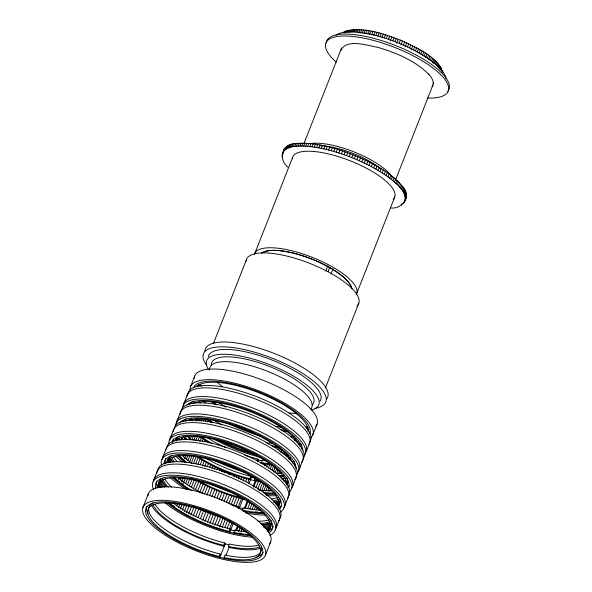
<?xml version="1.0" encoding="UTF-8"?>
<svg xmlns="http://www.w3.org/2000/svg" width="592" height="592" viewBox="0 0 592 592"><rect width="100%" height="100%" fill="white"/><g stroke="black" fill="none" stroke-linecap="round" stroke-linejoin="round"><path stroke-width="0.89" d="M172.716 442.283L172.842 440.537M287.83 167.129C277.626 159.085 282.554 143.086 295.941 143.523C316.417 141.851 336.567 148.414 355.415 155.74C372.99 163.496 391.541 172.22 403.559 187.782C411.418 196.751 401.82 209.361 391.023 207.955M283.235 153.136L283.931 149.628M404.98 200.866C406.6 191.608 397.498 184.859 391.386 179.443C378.688 169.571 364.102 162.393 349.154 156.614C334.547 151.175 319.303 146.846 303.659 146.091C296.444 146.157 286.143 145.713 282.451 153.335M340.859 50.557C346.031 38.051 367.839 45.71 377.659 47.293C396.24 52.799 415.125 60.569 428.978 74.533M156.71 481.222L156.369 483.79L157.346 487.69M142.916 507.588L148.237 494.068M153.75 480.075L157.176 471.387M162.497 457.875L165.915 449.187M170.096 438.576L173.523 429.888M176.941 421.201L180.36 412.513M183.786 403.833L187.205 395.145M190.572 386.576L194.761 375.95M282.229 154.194L284.375 148.851M282.103 155.097L283.25 152.196M283.783 151.019L284.922 148.126M282.095 156.029L282.665 154.586M284.434 150.338L285.573 147.438M282.192 157.006L282.761 155.555M285.189 149.702L286.328 146.801M286.047 149.11L287.194 146.217M287.009 148.57L288.149 145.676M288.075 148.081L289.214 145.188M289.229 147.645L290.369 144.751M290.487 147.26L291.627 144.367M213.416 343.552L246.494 259.562M158.286 485.322L159.84 481.37M167.336 462.33L168.89 458.386M291.834 146.927L292.973 144.026M158.471 487.157L161.268 480.053L166.33 486.846M168.15 462.589L170.015 457.853L173.005 462.3M176.682 440.922L177.622 438.554L178.222 439.627M293.269 146.646L294.409 143.745M159.381 487.445L161.868 481.133M169.06 462.877L170.614 458.933M160.395 487.756L162.571 482.228M170.378 462.404L171.317 460.036M294.794 146.416L295.941 143.523M161.808 487.305L163.37 483.353M296.407 146.246L297.547 143.345M254.641 253.827L292.663 157.302M163.325 486.868L164.258 484.5M298.102 146.12L299.249 143.227M164.628 487.246L165.249 485.662M299.878 146.061L301.025 143.16M344.618 32.908L345.254 31.295C364.561 26.248 384.608 34.21 402.53 40.974C417.382 48.433 436.341 55.67 442.897 72.224M345.587 32.538L346.216 30.932M301.735 146.046L302.875 143.153M346.631 32.22L347.267 30.614M347.756 31.938L348.385 30.333M303.955 143.523L341.599 47.952M303.659 146.091L304.799 143.197M348.636 32.508L349.583 30.096M188.848 438.272L189.78 435.904M195.693 420.897L196.625 418.529M349.909 32.323L350.856 29.911M183.357 456.861L183.979 455.285M190.202 439.486L191.445 436.334M197.661 420.535L198.29 418.958M305.657 146.187L306.797 143.294M351.248 32.175L352.203 29.763M184.482 458.874L185.725 455.722M191.949 439.923L193.503 435.978M199.408 420.971L200.348 418.603M352.662 32.079L353.616 29.667M307.722 146.342L308.861 143.442M354.142 32.02L355.096 29.607M178.392 479.409L179.013 477.833M186.31 459.318L187.864 455.374M193.776 440.367L195.641 435.631M201.236 421.415L202.175 419.047M309.845 146.55L310.985 143.649M355.688 32.012L356.636 29.6M180.301 479.86L181.233 477.492M187.908 460.554L189.773 455.818M195.678 440.811L197.55 436.075M203.456 421.075L204.388 418.699M312.028 146.809L313.175 143.908M357.294 32.049L358.241 29.637M181.663 481.888L183.217 477.936M189.581 461.797L192.067 455.477M197.98 440.47L199.534 436.526L208.946 442.661M205.446 421.519L206.379 419.151L211.196 422.444M358.641 32.937L359.906 29.718M314.271 147.119L315.41 144.226M360.358 33.063L361.623 29.844M183.409 483.124L185.281 478.388M191.327 463.033L194.124 455.921M199.726 441.706L201.28 437.762M207.503 421.97L208.125 420.387M316.565 147.482L317.704 144.589M362.134 33.233L363.399 30.014M176.793 505.768L177.726 503.4M185.54 483.568L187.405 478.832M193.458 463.477L196.255 456.365C215.754 468.938 237.799 477.663 260.621 481.829L257.823 488.94M202.168 441.366L203.1 438.998M318.91 147.904L320.05 145.01M363.954 33.448L365.22 30.236M178.37 507.788L179.924 503.836M187.427 484.796L189.914 478.484M195.649 463.913L198.142 457.601M204.358 441.802L204.987 440.226M365.819 33.714L367.092 30.495M321.293 148.37L322.433 145.477M180.323 509.009L182.188 504.273M189.373 486.025L192.178 478.913M197.913 464.35L200.089 458.822M367.728 34.018L369.001 30.799M323.713 148.888L324.853 145.995M182.329 510.223L184.512 504.695M191.386 487.238L194.183 480.127M200.237 464.772L202.101 460.036M369.682 34.366L370.947 31.147M326.17 149.458L327.317 146.564M371.672 34.758L372.938 31.539M184.401 511.429L186.887 505.109M193.147 489.229L196.566 480.541L195.19 479.742M202.301 465.978L204.166 461.235M373.693 35.187L374.958 31.968M328.664 150.079L329.803 147.179M186.524 512.613L189.322 505.509M195.575 489.628L198.69 481.733L196.566 480.541M204.736 466.378L206.29 462.426M375.735 35.661L377.008 32.442M331.18 150.738L332.319 147.845M188.693 513.789L191.49 506.685M197.75 490.805L200.858 482.902L198.69 481.733M207.222 466.762L208.465 463.603M377.814 36.179L379.08 32.96M333.718 151.448L334.857 148.555M190.913 514.944L194.021 507.048M199.652 492.751L203.078 484.064L200.858 482.902M209.746 467.125L210.678 464.757M379.909 36.726L381.174 33.515M336.271 152.211L337.41 149.31M193.17 516.083L196.596 507.396M202.227 493.099L205.335 485.196L203.078 484.064M212.01 468.265L212.942 465.897M382.025 37.318L383.29 34.107M338.839 153.01L339.978 150.109M384.156 37.955L385.422 34.736M195.782 516.409L198.89 508.513M204.529 494.209L207.637 486.313L205.335 485.196M214.304 469.382L215.244 467.014M386.295 38.621L387.56 35.402M198.113 517.504L201.228 509.601L199.667 508.876M206.86 495.304L209.968 487.408L207.637 486.313M216.953 469.685L217.575 468.102M341.414 153.846L342.561 150.953M388.441 39.316L389.706 36.105M200.481 518.57L203.589 510.674L201.228 509.601M209.531 495.578L212.336 488.474L209.968 487.408M219.314 470.751L219.935 469.167M343.996 154.734L345.136 151.833M390.276 40.855L391.86 36.837M202.553 520.398L205.979 511.71L203.589 510.674M211.921 496.621L214.718 489.51L212.336 488.474M221.704 471.787L222.326 470.211M346.579 155.652L347.719 152.758M392.74 40.818L394.013 37.607M204.965 521.411L208.391 512.724L205.979 511.71M214.334 497.628L217.131 490.524L214.718 489.51M224.116 472.801L224.738 471.217M349.154 156.614L350.294 153.713M394.886 41.625L396.159 38.406M207.392 522.388L210.819 513.701L208.391 512.724M217.072 497.82L219.558 491.501L217.131 490.524M351.722 157.605L352.862 154.712M396.714 43.253L398.298 39.235M209.834 523.335L213.261 514.648L223.073 518.081L219.654 526.769M219.203 499.559L222 492.448L234.262 496.644L245.436 499.618M228.986 474.725L229.607 473.149M399.156 43.312L400.421 40.093M354.275 158.634L355.415 155.74M400.947 44.999L402.53 40.974M212.291 524.246L215.71 515.558M221.652 500.469L224.457 493.365M356.806 159.699L357.945 156.806M403.359 45.103L404.625 41.884M214.741 525.126L218.167 516.439M224.109 501.35L226.914 494.239M233.892 476.516L234.513 474.939M359.314 160.787L360.454 157.894M405.113 46.842L406.697 42.824M217.508 525.178L220.624 517.275M226.566 502.186L229.363 495.082M236.349 477.359L236.97 475.776M361.801 161.912L362.94 159.019M407.466 46.997L408.739 43.778M228.704 503.777L231.82 495.881M238.487 478.95L239.42 476.575M409.479 47.974L410.752 44.755M364.25 163.059L365.39 160.166M222.096 527.524L225.204 519.628M231.154 504.539L234.262 496.644M240.937 479.705L241.869 477.337M411.144 49.772L412.728 45.747M366.663 164.228L367.81 161.335M224.842 527.457L227.639 520.346M233.27 506.049L236.696 497.361M243.053 481.215L244.296 478.055M325.822 270.958L327.857 265.801M413.401 49.98L414.674 46.761M369.038 165.427L370.185 162.534M328.042 271.639L329.729 267.355M227.254 528.131L230.051 521.027M235.69 506.722L239.109 498.035M245.473 481.895L246.716 478.736M415.303 51.008L416.576 47.789M371.369 166.641L372.516 163.747M417.16 52.052L418.433 48.833M229.652 528.767L232.138 522.447M238.08 507.359L241.506 498.671M247.863 482.524L249.106 479.365M228.534 544.677L225.16 543.878L219.839 557.398L219.181 556.421L220.128 554.001L218.929 553.705A60.243 19.314 21.5 0 1 163.769 528.575A60.243 19.314 21.5 0 1 151.478 503.814M224.59 542.923L225.249 543.9L224.301 546.312L223.643 545.336L224.59 542.923L223.295 542.605A60.243 19.314 21.5 0 1 155.015 504.325M251.556 535.73A62.545 20.054 21.5 0 1 235.401 533.592L229.814 532.319L229.156 531.342L230.103 528.93L228.808 528.612A60.243 19.314 21.5 0 1 172.857 502.882M238.213 508.336L238.85 506.73L237.555 506.412A60.243 19.314 21.5 0 1 230.584 504.458M250.534 479.72L249.876 478.743L250.823 476.331L249.535 476.005A60.243 19.314 21.5 0 1 204.913 457.771M257.032 460.561L257.668 458.955L256.373 458.637A60.243 19.314 21.5 0 1 244.681 455.174M331.017 274.037L333.052 268.879M233.255 523.587L229.814 532.319L228.386 531.964A62.545 20.054 21.5 0 1 167.181 502.793M242.794 508.484L239.508 507.707L242.927 499.019L242.269 498.042L240.981 497.724A60.243 19.314 21.5 0 1 197.691 480.26M248.98 483.671L251.482 477.307L250.823 476.331M257.69 461.545L258.327 459.932L257.668 458.955M373.656 167.876L374.795 164.983M418.973 53.102L420.239 49.883M420.734 54.168L422 50.949M375.883 169.127L377.023 166.226M260.399 548.273A62.537 20.054 21.5 0 1 229.888 547.585L229.015 547.393L228.349 546.416L229.304 544.004L230.059 544.166A60.243 19.314 21.5 0 0 258.297 545.188M234.528 533.399L233.862 532.423L234.817 530.01L235.572 530.173A60.243 19.314 21.5 0 0 246.057 531.845M264.52 513.59A62.545 20.054 21.5 0 1 244.148 511.392L243.268 511.199L242.609 510.223L243.556 507.81L244.311 507.973A60.243 19.314 21.5 0 0 260.473 510.067M253.065 486.328L255.248 480.8L254.582 479.823L255.219 478.21M270.226 469.056L271.78 465.105L262.086 463.425L261.427 462.448L262.382 460.036L263.129 460.199A60.243 19.314 21.5 0 0 265.32 460.628M268.59 444.274L269.219 442.661L269.974 442.823A60.243 19.314 21.5 0 0 272.165 443.253M224.723 558.515L224.057 557.538L225.012 555.126L225.685 555.266A60.243 19.314 21.5 0 0 261.338 546.423M422.444 55.234L423.709 52.022M235.475 530.987L237.34 526.251M244.533 508.003L247.33 500.891M225.981 555.311L229.097 547.415M378.059 170.392L379.198 167.492M236.667 530.388L238.221 526.436M245.406 508.188L248.211 501.084M253.635 487.305L256.121 480.985M424.094 56.314L425.359 53.095M380.168 171.665L381.307 168.772M238.62 531.623L240.174 527.672M247.678 508.632L250.164 502.319M255.907 487.756L258.393 481.437M264.617 465.645L265.238 464.061M425.685 57.394L426.95 54.175M427.217 58.482L428.482 55.263M241.159 531.231L242.091 528.863M249.905 509.031L251.77 504.295M266.533 466.829L267.466 464.461M382.217 172.953L383.357 170.052M428.682 59.563L429.947 56.344M243.342 531.579L243.963 530.003M252.088 509.379L253.642 505.435M259.688 490.08L262.493 482.968M268.398 467.969L269.649 464.809M384.201 174.24L385.34 171.347M430.081 60.643L431.346 57.424M254.22 509.675L255.463 506.523M261.827 490.376L264.313 484.056M277.996 449.313L278.625 447.73L280.009 447.9M386.11 175.543L387.249 172.642M431.723 60.917L432.678 58.504M256.299 509.927L257.231 507.559M263.595 491.412L266.082 485.092M271.994 470.092L273.859 465.349M279.461 451.141L280.393 448.773M432.663 62.796L433.936 59.577M387.945 176.838L389.085 173.944M433.847 63.862L435.113 60.643M258.327 510.119L258.948 508.543M265.926 490.82L267.791 486.076M273.393 471.868L275.258 467.125M280.86 452.917L282.103 449.757M389.706 178.14L390.846 175.247M435.268 64.114L436.223 61.701M267.895 490.96L269.138 487.808M275.043 472.801L276.605 468.849M282.821 453.058L283.442 451.481M391.386 179.443L392.526 176.542M436.297 65.164L437.251 62.752M269.789 491.057L270.411 489.48M276.634 473.681L278.188 469.737M284.101 454.73L285.033 452.362M437.244 66.2L438.198 63.781M392.977 180.738L394.117 177.837M438.11 67.214L439.064 64.802M278.469 473.726L279.713 470.566M285.625 455.566L286.247 453.983M438.894 68.221L439.841 65.808M394.487 182.025L395.626 179.124M395.515 180.005L433.011 84.878M280.231 473.718L280.852 472.135M287.076 456.343L287.697 454.767M439.59 69.205L440.544 66.792M440.522 69.36L441.158 67.754M395.907 183.305L397.047 180.405M441.047 70.307L441.684 68.702M397.232 184.571L398.372 181.677M262.833 526.096L263.455 524.519L270.285 523.18L267.488 530.291M441.832 72.12L442.468 70.515M263.743 527.509L264.987 524.349M398.468 185.829L399.607 182.928M356.747 293.425L394.768 196.899M264.883 528.079L266.444 524.135M399.6 187.065L400.74 184.171M265.941 528.604L267.813 523.868M275.62 504.036L276.553 501.668L279.032 500.98L277.167 505.723M400.643 188.293L401.783 185.392M266.607 529.87L269.094 523.55M276.59 504.51L277.84 501.35M401.583 189.492L402.723 186.598M286.01 483.257L286.632 481.681L285.44 482.043M268.59 529.87L270.766 524.342M277.959 506.093L279.824 501.357M286.491 484.419L287.113 482.843M402.419 190.676L403.559 187.782M269.908 528.619L270.84 526.244M278.965 505.627L279.587 504.051M325.385 387.975L358.811 303.126M403.152 191.83L404.292 188.937M403.781 192.962L404.921 190.069M404.306 194.065L405.446 191.172M404.728 195.145L405.868 192.245M401.383 205.091L401.953 203.641M405.039 196.189L406.179 193.288M405.246 197.195L406.386 194.302M405.342 198.172L406.482 195.271M403.655 203.182L406.119 197.965M405.328 199.104L406.467 196.211M404.203 202.449L405.342 199.556M404.647 201.68L406.349 197.106M265.438 555.111L270.759 541.591M276.272 527.598L279.698 518.91M285.018 505.398L288.437 496.71M292.618 486.099L296.044 477.411M299.463 468.723L302.882 460.036M306.308 451.356L309.727 442.668M312.828 434.824L317.016 424.198M173.056 439.723L173.375 438.946M165.775 458.245L165.124 460.694L165.397 463.477M273.312 526.451L271.432 529.307L267.969 531.453M289.34 485.729L287.779 487.808M281.318 505.768L278.632 508.276M342.849 32.641L345.254 31.295M276.553 501.668L273.733 502.149M261.842 524.63L263.455 524.519M278.625 447.73L274.303 447.086M275.687 426.247L276.989 426.514A60.229 19.307 21.5 0 0 282.347 427.468M261.427 462.448L262.182 462.611A60.243 19.314 21.5 0 0 270.67 464.047M260.658 463.122L262.086 463.425M254.582 479.823L255.337 479.986A60.243 19.314 21.5 0 0 259.673 480.793M242.609 510.223L243.364 510.385A60.243 19.314 21.5 0 0 262.989 512.502M233.862 532.423L234.617 532.585A60.243 19.314 21.5 0 0 248.951 534.583M228.349 546.416L229.104 546.579A60.243 19.314 21.5 0 0 259.555 546.845M224.057 557.538L224.731 557.679A60.243 19.314 21.5 0 0 241.284 528.73A60.243 19.314 21.5 0 0 149.236 507.44A60.243 19.314 21.5 0 0 217.974 556.117L219.181 556.421M266.111 442.794L268.457 443.334M261.612 460.709L256.898 459.577M254.767 478.084L251.482 477.307M234.047 530.684L230.762 529.907L230.103 528.93M249.876 478.743L248.581 478.417A60.243 19.314 21.5 0 1 198.268 456.661M229.156 531.342L227.861 531.017A60.243 19.314 21.5 0 1 168.905 502.919M223.643 545.336L222.348 545.017A60.243 19.314 21.5 0 1 153.01 504.687M224.301 546.312L222.873 545.965A62.537 20.054 21.5 0 1 151.389 505.146M219.558 491.501L222 492.448M210.819 513.701L213.261 514.648M238.85 506.73L239.508 507.707M220.128 554.001L220.786 554.978M433.255 82.85L433.27 83.561M190.099 389.928A65.712 21.068 21.5 0 1 259.54 391.142A65.712 21.068 21.5 0 1 310.844 437.584M298.168 441.625A65.712 21.068 21.5 0 1 296.54 441.713M259.947 435.83A65.712 21.068 21.5 0 1 229.807 424.079M295.711 438.916A60.229 19.307 21.5 0 1 294.291 439.042M196.907 386.635A60.229 19.307 21.5 0 1 259.984 393.214A60.229 19.307 21.5 0 1 308.114 431.331M293.75 436.704A60.229 19.307 21.5 0 1 290.583 436.733M205.38 403.108A60.229 19.307 21.5 0 1 203.1 400.925M295.911 440.122A62.523 20.047 21.5 0 1 294.365 440.204M253.428 432.663A62.523 20.047 21.5 0 1 251.126 431.871M248.825 431.05A62.523 20.047 21.5 0 1 240.448 427.764M239.701 427.446A62.523 20.047 21.5 0 1 235.971 425.818M200.266 403.063A62.523 20.047 21.5 0 1 199.201 401.953M193.54 387.745A62.523 20.047 21.5 0 1 259.163 392.096A62.523 20.047 21.5 0 1 309.86 433.647M308.883 429.629A62.523 20.047 21.5 0 1 307.936 430.066M288.304 431.672A62.523 20.047 21.5 0 1 283.08 431.028M215.843 404.824A62.523 20.047 21.5 0 1 211.492 401.731M197.321 386.413A62.523 20.047 21.5 0 1 196.936 385.451M308.476 427.668A60.229 19.307 21.5 0 1 306.9 428.63M285.855 430.473A60.229 19.307 21.5 0 1 280.083 429.674M217.279 404.736A60.229 19.307 21.5 0 1 213.083 401.761M199.06 386.073A60.229 19.307 21.5 0 1 198.586 384.297M306.945 426.64A60.229 19.307 21.5 0 1 305.96 427.017M225.9 407.096A60.229 19.307 21.5 0 1 218.781 402.693M201.376 386.502A60.229 19.307 21.5 0 1 200.385 384.585M194.257 378.414A65.712 21.068 21.5 0 1 263.729 380.515A65.712 21.068 21.5 0 1 315.669 426.329M182.477 408.931A65.712 21.068 21.5 0 1 250.816 410.004A65.712 21.068 21.5 0 1 304.029 456.084M260.813 457.438A65.712 21.068 21.5 0 1 214.163 439.227M290.65 459.2A62.545 20.054 21.5 0 1 289.118 459.37M256.025 455.085A62.545 20.054 21.5 0 1 218.515 440.344M190.913 420.52A62.545 20.054 21.5 0 1 189.921 419.351M187.057 405.18A62.545 20.054 21.5 0 1 250.49 410.974A62.545 20.054 21.5 0 1 302.741 450.053M288.408 455.877A60.243 19.314 21.5 0 1 286.854 455.988M195.989 420.742A60.243 19.314 21.5 0 1 194.864 419.595M189.603 404.351A60.243 19.314 21.5 0 1 192.185 401.938M193.066 401.443A60.243 19.314 21.5 0 1 194.035 400.991M300.588 443.149A60.243 19.314 21.5 0 1 301.254 445.088M301.446 446.013A60.243 19.314 21.5 0 1 301.409 448.588M278.854 446.834A60.243 19.314 21.5 0 1 271.21 445.665M213.172 422.71A60.243 19.314 21.5 0 1 208.48 419.543M305.531 452.939A65.712 21.068 21.5 0 1 304.984 453.672M290.657 458.563A65.712 21.068 21.5 0 1 288.881 458.63M183.439 405.587A65.712 21.068 21.5 0 1 250.483 407.104A65.712 21.068 21.5 0 1 305.975 452.17M290.339 457.919A60.243 19.314 21.5 0 1 288.94 458.127M253.265 453.516A60.243 19.314 21.5 0 1 220.883 440.7M192.866 420.868A60.243 19.314 21.5 0 1 191.053 418.64M193.088 403.404A60.243 19.314 21.5 0 1 252.606 412.602A60.243 19.314 21.5 0 1 300.018 446.538M186.976 396.004A65.712 21.068 21.5 0 1 256.469 399.415A65.712 21.068 21.5 0 1 308.95 444.252M299.367 443.489A60.243 19.314 21.5 0 1 298.213 443.845M221.978 424.945A60.243 19.314 21.5 0 1 214.126 420.298M187.812 394.487A65.712 21.068 21.5 0 1 257.424 396.995A65.712 21.068 21.5 0 1 309.357 442.572M175.646 425.367A65.712 21.068 21.5 0 1 245.258 427.883A65.712 21.068 21.5 0 1 297.191 473.452M284.56 478.232A65.712 21.068 21.5 0 1 281.089 478.417M244.696 472.268A65.712 21.068 21.5 0 1 214.304 460.243M182.506 438.65A65.712 21.068 21.5 0 1 181.374 437.407M283.805 476.575A62.545 20.054 21.5 0 1 280.66 476.856M234.528 467.784A62.545 20.054 21.5 0 1 224.797 463.936M185.155 439.072A62.545 20.054 21.5 0 1 183.083 436.726M179.694 423.25A62.545 20.054 21.5 0 1 243.652 428.349A62.545 20.054 21.5 0 1 295.889 468.316M281.57 473.252A60.243 19.314 21.5 0 1 276.686 473.43M190.365 439.279A60.243 19.314 21.5 0 1 186.976 435.83M182.758 421.726A60.243 19.314 21.5 0 1 186.221 418.81M294.128 461.501A60.243 19.314 21.5 0 1 294.572 465.956M176.594 422.962A65.712 21.068 21.5 0 1 246.205 425.47A65.712 21.068 21.5 0 1 298.139 471.047M283.812 475.938A65.712 21.068 21.5 0 1 280.186 476.012M186.954 439.612A65.712 21.068 21.5 0 1 184.689 437.495M212.136 443.586A60.243 19.314 21.5 0 1 201.08 436.511M283.494 475.295A60.243 19.314 21.5 0 1 279.061 475.768M187.065 439.375A60.243 19.314 21.5 0 1 185.074 437.118M185.274 421.223A60.243 19.314 21.5 0 1 242.239 428.593A60.243 19.314 21.5 0 1 292.315 461.915M292.796 462.929A60.243 19.314 21.5 0 1 293.181 463.913M180.012 414.274A65.712 21.068 21.5 0 1 249.624 416.783A65.712 21.068 21.5 0 1 301.557 462.359M225.996 447.789A60.243 19.314 21.5 0 1 207.281 437.666M180.967 411.862A65.712 21.068 21.5 0 1 249.299 413.867A65.712 21.068 21.5 0 1 303.06 459.214M168.787 443.682A65.712 21.068 21.5 0 1 238.413 445.258A65.712 21.068 21.5 0 1 289.695 491.508M276.02 495.726A65.712 21.068 21.5 0 1 266.407 495.504M182.203 461.975A65.712 21.068 21.5 0 1 175.661 456.018M275.428 494.113A62.545 20.054 21.5 0 1 265.327 494.076M185.044 462.522A62.545 20.054 21.5 0 1 177.23 455.263M172.109 442.135A62.545 20.054 21.5 0 1 236.807 445.717A62.545 20.054 21.5 0 1 288.711 487.364M271.543 490.79A60.243 19.314 21.5 0 1 258.349 489.821M191.926 463.366A60.243 19.314 21.5 0 1 182.306 455.485M175.202 440.552A60.243 19.314 21.5 0 1 179.376 436.186M286.898 477.892A60.243 19.314 21.5 0 1 287.283 478.876M287.571 479.831A60.243 19.314 21.5 0 1 287.209 484.863M169.749 440.33A65.712 21.068 21.5 0 1 239.36 442.846A65.712 21.068 21.5 0 1 291.294 488.415M274.584 493.388A65.712 21.068 21.5 0 1 265.231 492.884M185.37 461.294A65.712 21.068 21.5 0 1 179.176 456.136M285.788 480.245A60.243 19.314 21.5 0 1 283.575 481M180.301 440.145A60.243 19.314 21.5 0 1 179.243 438.095M273.778 493.032A60.243 19.314 21.5 0 1 264.047 492.995M186.717 462.604A60.243 19.314 21.5 0 1 179.184 455.611M175.469 440.84A60.243 19.314 21.5 0 1 237.747 446.879A60.243 19.314 21.5 0 1 286.883 484.922M173.175 431.642A65.712 21.068 21.5 0 1 242.787 434.158A65.712 21.068 21.5 0 1 294.72 479.727M285.677 478.232A60.243 19.314 21.5 0 1 281.977 479.15M182.691 439.878A60.243 19.314 21.5 0 1 181.248 437.732M174.122 429.23A65.712 21.068 21.5 0 1 243.734 431.746A65.712 21.068 21.5 0 1 295.667 477.315M161.483 464.964A65.712 21.068 21.5 0 1 230.806 464.557A65.712 21.068 21.5 0 1 280.467 512.036M264.787 515.099A65.712 21.068 21.5 0 1 245.229 512.776M186.354 489.488A65.712 21.068 21.5 0 1 170.622 477.848M164.162 464.002A62.545 20.054 21.5 0 1 230.421 465.497A62.545 20.054 21.5 0 1 279.224 509.52M189.447 490.035A62.545 20.054 21.5 0 1 173.145 478.144M279.683 498.175A60.243 19.314 21.5 0 1 278.099 506.175M202.716 493.432A60.243 19.314 21.5 0 1 178.599 478.306M167.27 462.322A60.243 19.314 21.5 0 1 171.776 455.492M166.441 463.055A60.243 19.314 21.5 0 1 230.14 466.178A60.243 19.314 21.5 0 1 278.255 507.292M191.327 490.198A60.243 19.314 21.5 0 1 173.752 477.204M162.149 459.636A65.712 21.068 21.5 0 1 231.761 462.145A65.712 21.068 21.5 0 1 283.694 507.721M263.151 512.62A65.712 21.068 21.5 0 1 259.755 512.398M257.624 512.191A65.712 21.068 21.5 0 1 255.441 511.932M183.276 484.493A65.712 21.068 21.5 0 1 181.367 483.198M179.524 481.895A65.712 21.068 21.5 0 1 177.77 480.6M177.2 480.164A65.712 21.068 21.5 0 1 174.499 478.003M278.188 499.552A60.243 19.314 21.5 0 1 273.423 500.869M174.137 461.59A60.243 19.314 21.5 0 1 171.636 457.394M165.568 450.949A65.712 21.068 21.5 0 1 233.899 452.954A65.712 21.068 21.5 0 1 287.66 498.301M278.077 497.539A60.243 19.314 21.5 0 1 271.491 498.827M230.236 491.856A60.243 19.314 21.5 0 1 211.551 484.463M176.904 461.405A60.243 19.314 21.5 0 1 173.648 457.031M166.522 448.536A65.712 21.068 21.5 0 1 236.134 451.045A65.712 21.068 21.5 0 1 288.067 496.621M153.476 489.281A65.712 21.068 21.5 0 1 222.067 486.757A65.712 21.068 21.5 0 1 269.708 535.264M252.118 537.159A65.712 21.068 21.5 0 1 164.805 502.615M155.703 488.082A62.545 20.054 21.5 0 1 221.682 487.697A62.545 20.054 21.5 0 1 268.938 532.881M270.936 520.375A60.243 19.314 21.5 0 1 266.992 529.988M159.085 487.297A60.243 19.314 21.5 0 1 162.149 478.181M157.664 487.83A60.243 19.314 21.5 0 1 221.401 488.378A60.243 19.314 21.5 0 1 267.71 531.364M153.402 481.836A65.712 21.068 21.5 0 1 223.014 484.345A65.712 21.068 21.5 0 1 274.947 529.914M250.305 534.532A65.712 21.068 21.5 0 1 248.884 534.391M241.388 533.318A65.712 21.068 21.5 0 1 239.819 533.037M174.529 506.693A65.712 21.068 21.5 0 1 172.62 505.398M171.998 504.961A65.712 21.068 21.5 0 1 169.023 502.8M269.441 521.752A60.243 19.314 21.5 0 1 260.243 523.543M213.446 513.93A60.243 19.314 21.5 0 1 211.1 513.02M208.761 512.073A60.243 19.314 21.5 0 1 206.438 511.103M168.246 487.149A60.243 19.314 21.5 0 1 162.889 479.594M156.828 473.149A65.712 21.068 21.5 0 1 226.44 475.657A65.712 21.068 21.5 0 1 278.366 521.234M269.33 519.739A60.243 19.314 21.5 0 1 257.868 521.204M171.547 487.053A60.243 19.314 21.5 0 1 164.902 479.231M157.775 470.729A65.712 21.068 21.5 0 1 227.387 473.245A65.712 21.068 21.5 0 1 279.32 518.814M152.262 503.274A60.243 19.314 21.5 0 1 153.15 502.786M263.107 552.321A62.537 20.054 21.5 0 1 255.788 557.331M147.963 513.834A62.537 20.054 21.5 0 1 146.823 506.315M147.889 495.83A65.712 21.068 21.5 0 1 217.501 498.338A65.712 21.068 21.5 0 1 269.434 543.915M310.03 143.641A49.284 15.799 21.5 0 1 354.815 152.233A49.284 15.799 21.5 0 1 391.897 176.645M428.963 74.525A49.284 15.799 21.5 0 1 432.012 86.617M336.078 35.187A60.243 19.314 21.5 0 1 397.062 42.439A60.243 19.314 21.5 0 1 446.124 78.721M336.293 62.138A65.719 21.068 21.5 0 1 350.368 36.245A65.719 21.068 21.5 0 1 435.268 69.834A65.719 21.068 21.5 0 1 427.121 98.072M326.214 43.127A65.719 21.068 21.5 0 1 395.826 45.636A65.719 21.068 21.5 0 1 447.759 91.212M321.16 145.802A43.808 14.045 21.5 0 1 322.485 145.869M323.861 145.972A43.808 14.045 21.5 0 1 380.7 168.89M246.176 261.176A60.236 19.314 21.5 0 1 308.817 263.018A60.236 19.314 21.5 0 1 358.093 304.584M357.59 305.257A60.236 19.314 21.5 0 1 356.998 305.879M208.266 356.88A60.236 19.314 21.5 0 1 271.965 360.003A60.236 19.314 21.5 0 1 320.072 401.11M206.771 365.479A65.712 21.068 21.5 0 1 272.631 358.382A65.712 21.068 21.5 0 1 315.077 408.325M204.921 351.041A65.712 21.068 21.5 0 1 274.533 353.557A65.712 21.068 21.5 0 1 326.466 399.126M209.479 369.97A54.76 17.56 21.5 0 1 266.43 370.866A54.76 17.56 21.5 0 1 310.778 409.257M295.815 413.401A54.76 17.56 21.5 0 1 289.051 412.987M222.503 386.657A54.76 17.56 21.5 0 1 217.338 382.358M211.381 365.146A54.76 17.56 21.5 0 1 269.397 366.455A54.76 17.56 21.5 0 1 312.132 405.002M208.251 369.193A60.236 19.314 21.5 0 1 270.063 364.835A60.236 19.314 21.5 0 1 311.525 410.049M261.805 253.073A49.284 15.799 21.5 0 1 311.695 259.007A49.284 15.799 21.5 0 1 351.84 288.696M254.456 254.538A54.76 17.56 21.5 0 1 312.361 257.379A54.76 17.56 21.5 0 1 356.095 294.749M292.374 158.76A54.76 17.56 21.5 0 1 349.317 160.439A54.76 17.56 21.5 0 1 394.117 198.224M393.665 198.831A54.76 17.56 21.5 0 1 393.118 199.4M261.908 253.124A49.166 15.762 21.5 0 1 311.681 259.044A49.166 15.762 21.5 0 1 351.722 288.659M225.515 558.685L218.5 557.065A62.537 20.054 21.5 0 1 147.134 506.53A62.537 20.054 21.5 0 1 242.698 528.626A62.537 20.054 21.5 0 1 225.515 558.685M165.671 535.501A65.712 21.068 21.5 0 0 265.098 555.925A65.712 21.068 21.5 0 0 181.751 502.623A65.712 21.068 21.5 0 0 165.671 535.501"/></g></svg>
